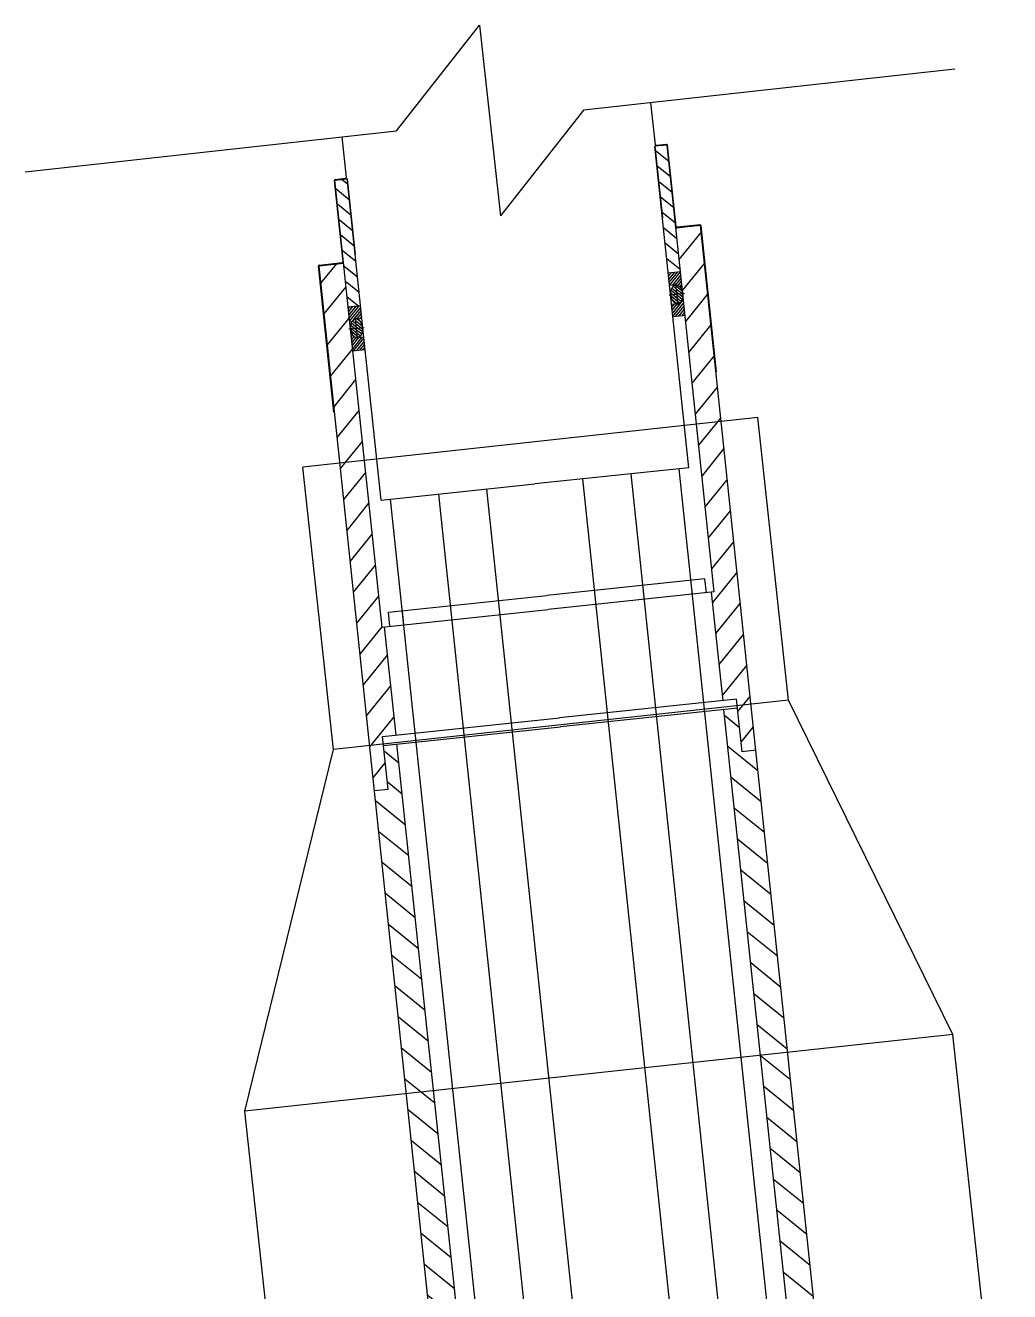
# Model space of a CAD drawing. Header units: millimetres. Extents: x 102424 to 134099, y 4640 to 15391.
# Drawn here: x 131880 to 132276, y 11297 to 11806 of the extents above; entities that cross this region are included whole.
import ezdxf

# ---------------------------------------------------------------- set-up
doc = ezdxf.new("R2010")
doc.units = ezdxf.units.MM

# ---------------------------------------------------------------- blocks, each defined once
blk = doc.blocks.new('*X96')
at = {"color": 0}
for p, q in [((1511.9, 95.919), (1512.675, 96.694)), ((1513.668, 95.919), (1514.443, 96.694)), ((1514.661, 95.144), (1516.211, 96.694)), ((1516.429, 95.144), (1517.979, 96.694)), ((1518.196, 95.144), (1519.746, 96.694)), ((1519.964, 95.144), (1521.514, 96.694)), ((1521.882, 95.294), (1523.282, 96.694)), ((1523.65, 95.294), (1525.05, 96.694)), ((1525.417, 95.294), (1526.817, 96.694)), ((1527.185, 95.294), (1528.585, 96.694)), ((1528.953, 95.294), (1530.353, 96.694)), ((1530.721, 95.294), (1532.121, 96.694)), ((1532.489, 95.294), (1533.889, 96.694)), ((1534.256, 95.294), (1535.656, 96.694)), ((1536.024, 95.294), (1537.424, 96.694)), ((1537.792, 95.294), (1539.192, 96.694)), ((1539.56, 95.294), (1540.96, 96.694)), ((1541.327, 95.294), (1541.357, 95.324)), ((1513.857, 74.895), (1515.407, 76.445)), ((1515.625, 74.895), (1517.175, 76.445)), ((1517.393, 74.895), (1518.942, 76.445)), ((1512.089, 74.895), (1512.864, 75.67)), ((1519.16, 74.895), (1520.56, 76.295)), ((1520.928, 74.895), (1522.328, 76.295)), ((1522.696, 74.895), (1524.096, 76.295)), ((1524.464, 74.895), (1525.864, 76.295)), ((1526.231, 74.895), (1527.631, 76.295)), ((1527.999, 74.895), (1529.399, 76.295)), ((1529.767, 74.895), (1531.167, 76.295)), ((1531.535, 74.895), (1532.935, 76.295)), ((1533.302, 74.895), (1534.702, 76.295)), ((1535.07, 74.895), (1536.47, 76.295)), ((1536.838, 74.895), (1538.238, 76.295)), ((1538.606, 74.895), (1540.006, 76.295)), ((1540.374, 74.895), (1541.357, 75.878))]:
    blk.add_line(p, q, dxfattribs=at)
blk = doc.blocks.new('*X95')
at = {"color": 0}
for p, q in [((1471.097, 95.144), (1469.748, 96.493)), ((1472.865, 95.144), (1471.516, 96.493)), ((1474.633, 95.144), (1473.284, 96.493)), ((1476.401, 95.144), (1474.851, 96.694)), ((1478.169, 95.144), (1476.619, 96.694)), ((1479.936, 95.144), (1478.386, 96.694)), ((1481.704, 95.144), (1480.154, 96.694)), ((1483.472, 95.144), (1481.922, 96.694)), ((1485.24, 95.144), (1483.69, 96.694)), ((1487.007, 95.144), (1485.457, 96.694)), ((1488.775, 95.144), (1487.225, 96.694)), ((1490.543, 95.144), (1488.993, 96.694)), ((1492.311, 95.144), (1490.761, 96.694)), ((1494.078, 95.144), (1492.529, 96.694)), ((1495.846, 95.144), (1494.296, 96.694)), ((1497.614, 95.144), (1496.064, 96.694)), ((1499.382, 95.144), (1497.832, 96.694)), ((1501.15, 95.144), (1499.6, 96.694)), ((1502.917, 95.144), (1501.367, 96.694)), ((1504.685, 95.144), (1503.135, 96.694)), ((1506.453, 95.144), (1504.903, 96.694)), ((1508.221, 95.144), (1506.671, 96.694)), ((1509.988, 95.144), (1508.438, 96.694)), ((1511.756, 95.144), (1510.206, 96.694)), ((1513.524, 95.144), (1512.749, 95.919)), ((1471.701, 75.095), (1470.351, 76.445)), ((1473.669, 74.895), (1472.119, 76.445)), ((1475.437, 74.895), (1473.887, 76.445)), ((1477.205, 74.895), (1475.655, 76.445)), ((1478.972, 74.895), (1477.422, 76.445)), ((1480.74, 74.895), (1479.19, 76.445)), ((1482.508, 74.895), (1480.958, 76.445)), ((1484.276, 74.895), (1482.726, 76.445)), ((1486.044, 74.895), (1484.494, 76.445)), ((1487.811, 74.895), (1486.261, 76.445)), ((1489.579, 74.895), (1488.029, 76.445)), ((1491.347, 74.895), (1489.797, 76.445)), ((1493.115, 74.895), (1491.565, 76.445)), ((1494.882, 74.895), (1493.332, 76.445)), ((1496.65, 74.895), (1495.1, 76.445)), ((1498.418, 74.895), (1496.868, 76.445)), ((1500.186, 74.895), (1498.636, 76.445)), ((1501.953, 74.895), (1500.403, 76.445)), ((1503.721, 74.895), (1502.171, 76.445)), ((1505.489, 74.895), (1503.939, 76.445)), ((1507.257, 74.895), (1505.707, 76.445)), ((1509.024, 74.895), (1507.475, 76.445)), ((1510.792, 74.895), (1509.242, 76.445)), ((1511.785, 75.67), (1511.01, 76.445)), ((1513.553, 75.67), (1512.778, 76.445)), ((1469.933, 75.095), (1469.36, 75.669))]:
    blk.add_line(p, q, dxfattribs=at)
blk = doc.blocks.new('*X97')
at = {"color": 0}
for p, q in [((1536.357, 94.743), (1536.908, 95.294)), ((1536.357, 94.92), (1536.731, 95.294)), ((1536.357, 95.097), (1536.554, 95.294)), ((1536.357, 95.274), (1536.378, 95.294)), ((1536.385, 94.594), (1537.085, 95.294)), ((1536.562, 94.594), (1537.207, 95.24)), ((1538.019, 95.168), (1538.145, 95.294)), ((1538.107, 95.078), (1538.322, 95.294)), ((1538.144, 94.763), (1538.676, 95.294)), ((1538.151, 94.946), (1538.499, 95.294)), ((1538.153, 94.594), (1538.853, 95.294)), ((1538.329, 94.594), (1538.857, 95.122)), ((1536.738, 94.594), (1537.065, 94.921)), ((1536.915, 94.594), (1537.07, 94.749)), ((1538.506, 94.594), (1538.857, 94.945)), ((1538.683, 94.594), (1538.857, 94.768))]:
    blk.add_line(p, q, dxfattribs=at)
blk = doc.blocks.new('*X99')
at = {"color": 0}
for p, q in [((1537.93, 94.956), (1537.601, 95.285)), ((1537.753, 94.956), (1537.607, 95.102)), ((1538.107, 94.956), (1537.8, 95.264)), ((1537.354, 94.648), (1537.046, 94.956)), ((1537.607, 94.572), (1537.223, 94.956)), ((1537.607, 94.749), (1537.4, 94.956)), ((1537.607, 94.926), (1537.577, 94.956))]:
    blk.add_line(p, q, dxfattribs=at)
blk = doc.blocks.new('*X98')
at = {"color": 0}
for p, q in [((1537.223, 94.956), (1537.105, 95.074)), ((1537.4, 94.956), (1537.191, 95.165)), ((1537.577, 94.956), (1537.304, 95.229)), ((1537.607, 95.102), (1537.441, 95.269)), ((1537.607, 95.279), (1537.601, 95.285)), ((1537.878, 94.654), (1537.607, 94.926)), ((1537.736, 94.62), (1537.607, 94.749)), ((1537.997, 94.713), (1537.753, 94.956)), ((1538.091, 94.796), (1537.93, 94.956)), ((1538.144, 94.919), (1538.107, 94.956))]:
    blk.add_line(p, q, dxfattribs=at)
blk = doc.blocks.new('*X103')
at = {"color": 0}
for p, q in [((1538.061, 76.295), (1538.761, 76.995)), ((1538.12, 76.53), (1538.584, 76.995)), ((1538.144, 76.732), (1538.408, 76.995)), ((1538.144, 76.908), (1538.231, 76.995)), ((1538.238, 76.295), (1538.857, 76.914)), ((1538.415, 76.295), (1538.857, 76.737)), ((1538.591, 76.295), (1538.857, 76.56)), ((1538.768, 76.295), (1538.857, 76.384))]:
    blk.add_line(p, q, dxfattribs=at)
blk = doc.blocks.new('*X102')
at = {"color": 0}
for p, q in [((1536.357, 76.358), (1536.993, 76.995)), ((1536.357, 76.535), (1536.817, 76.995)), ((1536.357, 76.712), (1536.64, 76.995)), ((1536.357, 76.889), (1536.463, 76.995)), ((1536.47, 76.295), (1537.07, 76.894)), ((1536.647, 76.295), (1537.07, 76.718)), ((1536.824, 76.295), (1537.082, 76.553)), ((1537.001, 76.295), (1537.158, 76.452)), ((1537.177, 76.295), (1537.207, 76.325))]:
    blk.add_line(p, q, dxfattribs=at)
blk = doc.blocks.new('*X101')
at = {"color": 0}
for p, q in [((1537.607, 76.364), (1537.339, 76.632)), ((1537.607, 76.541), (1537.516, 76.632)), ((1537.869, 76.632), (1537.607, 76.894)), ((1537.692, 76.632), (1537.607, 76.718)), ((1538.046, 76.632), (1537.705, 76.973)), ((1538.136, 76.719), (1537.954, 76.901))]:
    blk.add_line(p, q, dxfattribs=at)
blk = doc.blocks.new('*X100')
at = {"color": 0}
for p, q in [((1537.162, 76.632), (1537.078, 76.717)), ((1537.2, 76.418), (1537.108, 76.509)), ((1537.339, 76.632), (1537.15, 76.821)), ((1537.482, 76.313), (1537.162, 76.632)), ((1537.516, 76.632), (1537.252, 76.896)), ((1537.607, 76.364), (1537.339, 76.632)), ((1537.607, 76.718), (1537.377, 76.948)), ((1537.607, 76.541), (1537.516, 76.632)), ((1537.607, 76.894), (1537.527, 76.975)), ((1537.818, 76.33), (1537.607, 76.541)), ((1537.666, 76.306), (1537.607, 76.364)), ((1537.947, 76.378), (1537.692, 76.632)), ((1538.053, 76.449), (1537.869, 76.632)), ((1538.13, 76.549), (1538.046, 76.632))]:
    blk.add_line(p, q, dxfattribs=at)
blk = doc.blocks.new('*X104')
at = {"color": 0}
for p, q in [((1539.707, 94.594), (1539.007, 95.294)), ((1540.59, 94.594), (1539.89, 95.294)), ((1541.474, 94.594), (1540.774, 95.294)), ((1542.358, 94.594), (1541.658, 95.294)), ((1543.242, 94.594), (1542.542, 95.294)), ((1544.126, 94.594), (1543.426, 95.294)), ((1545.01, 94.594), (1544.31, 95.294)), ((1545.894, 94.594), (1545.194, 95.294)), ((1546.111, 95.261), (1546.078, 95.294)), ((1539.444, 76.295), (1538.857, 76.882)), ((1540.328, 76.295), (1539.628, 76.995)), ((1541.212, 76.295), (1540.512, 76.995)), ((1542.096, 76.295), (1541.396, 76.995)), ((1542.98, 76.295), (1542.28, 76.995)), ((1543.864, 76.295), (1543.164, 76.995)), ((1544.748, 76.295), (1544.048, 76.995)), ((1545.632, 76.295), (1544.932, 76.995)), ((1546.111, 76.699), (1545.815, 76.995))]:
    blk.add_line(p, q, dxfattribs=at)

msp = doc.modelspace()

# ---------------------------------------------------------------- linework, layer by layer
at = {"color": 7, "ltscale": 0.3}
for p, q in [((132029.23, 11763.31), (132062.64, 11805.76)), ((132062.64, 11805.76), (132071.1, 11729.17)), ((132253.72, 11788.1), (132104.51, 11771.62)), ((132104.51, 11771.62), (132071.1, 11729.17)), ((131880.02, 11746.83), (132029.23, 11763.31))]:
    msp.add_line(p, q, dxfattribs=at)
at = {"color": 7}
for p, q in [((132133.35, 11757.76), (132131.57, 11774.61)), ((132009.09, 11744.65), (132007.37, 11760.9)), ((132138.08, 11757.64), (132133.15, 11757.12)), ((132146.78, 11627.91), (132133.15, 11757.18)), ((132133.15, 11757.12), (132136.19, 11728.36)), ((132137.88, 11757.88), (132133.74, 11757.44)), ((132157.02, 11577.97), (132138.08, 11757.64)), ((132141.72, 11724.87), (132138.27, 11757.57)), ((132004.63, 11743.83), (132008.77, 11744.26)), ((132014.77, 11693.26), (132009.4, 11744.13)), ((132007.76, 11710.75), (132004.31, 11743.44)), ((132004.49, 11743.55), (132009.41, 11744.07)), ((132009.87, 11692.55), (132004.49, 11743.55)), ((132009.41, 11744.07), (132012.64, 11713.46)), ((132151.44, 11725.25), (132141.6, 11724.22)), ((132151.36, 11725.54), (132142.11, 11724.56)), ((132204.83, 11219.03), (132151.44, 11725.25)), ((132157.95, 11666.43), (132151.75, 11725.22)), ((132004.08, 11650.2), (131997.87, 11708.99)), ((131998.17, 11709.09), (132008.01, 11710.13)), ((132051.56, 11202.87), (131998.17, 11709.09)), ((131998.19, 11709.38), (132007.45, 11710.36)), ((132143.45, 11706.64), (132138.53, 11706.12)), ((132141.91, 11701.41), (132139.06, 11701.11)), ((132142.46, 11693.3), (132141.56, 11701.87)), ((132144.08, 11700.66), (132143.26, 11700.57)), ((132015.33, 11687.92), (132014.77, 11693.26)), ((132141.9, 11697.59), (132138.93, 11697.28)), ((132142.7, 11693.85), (132139.86, 11693.55)), ((132142.09, 11697.61), (132141.9, 11697.59)), ((132145.08, 11697.92), (132142.09, 11697.61)), ((132144.68, 11695.04), (132143.85, 11694.95)), ((132009.87, 11692.55), (132014.79, 11693.07)), ((132010.52, 11686.35), (132009.87, 11692.52)), ((132013.62, 11679.71), (132012.72, 11688.28)), ((132145.31, 11689.06), (132140.39, 11688.54)), ((132010.09, 11683.69), (132016.25, 11684.34)), ((132010.5, 11686.57), (132011.33, 11686.66)), ((132023.44, 11563.88), (132010.52, 11686.35)), ((132012.47, 11687.76), (132015.32, 11688.06)), ((132023.04, 11614.86), (132015.33, 11687.92)), ((132011.09, 11680.95), (132011.92, 11681.04)), ((132013.27, 11680.2), (132016.11, 11680.5)), ((132011.72, 11674.97), (132016.64, 11675.49)), ((132174.55, 11648.07), (131991.63, 11628.21)), ((132186.89, 11534.46), (132174.55, 11648.07)), ((132003.97, 11514.59), (131991.63, 11628.21)), ((132146.78, 11627.91), (132084.91, 11621.38)), ((132186.8, 11211.44), (132142.91, 11627.5)), ((132148.13, 11207.36), (132104.24, 11623.42)), ((132167.46, 11209.4), (132123.58, 11625.46)), ((132023.04, 11614.86), (132084.91, 11621.38)), ((132090.12, 11201.25), (132046.24, 11617.3)), ((132109.46, 11203.28), (132065.57, 11619.34)), ((132070.79, 11199.21), (132026.91, 11615.27)), ((132153.27, 11583.27), (132089.64, 11576.55)), ((132148.26, 11577.05), (132147.67, 11582.67)), ((132153.86, 11577.64), (132153.27, 11583.27)), ((132026.01, 11569.84), (132089.64, 11576.55)), ((132157.02, 11577.97), (132090.23, 11570.93)), ((132160.57, 11534.27), (132155.97, 11577.86)), ((132023.44, 11563.88), (132090.23, 11570.93)), ((132026.6, 11564.22), (132026.01, 11569.84)), ((132032.2, 11564.81), (132031.61, 11570.43)), ((132029.09, 11520.4), (132024.49, 11564)), ((132186.89, 11534.46), (132003.97, 11514.59)), ((132166.02, 11534.85), (132094.83, 11527.34)), ((132166.39, 11531.33), (132095.2, 11523.82)), ((132193.94, 11217.88), (132160.94, 11530.76)), ((132168.24, 11513.75), (132166.02, 11534.85)), ((132252.98, 11400.13), (132186.89, 11534.46)), ((132023.64, 11519.83), (132094.83, 11527.34)), ((132024.01, 11516.31), (132095.2, 11523.82)), ((132025.87, 11498.74), (132023.64, 11519.83)), ((132062.46, 11204.02), (132029.46, 11516.89)), ((131968.25, 11369.21), (132003.97, 11514.59)), ((132173.69, 11514.33), (132168.24, 11513.75)), ((132020.42, 11498.16), (132025.87, 11498.74)), ((132252.98, 11400.13), (131968.25, 11369.21)), ((132275.8, 11189.94), (132252.98, 11400.13)), ((131991.08, 11159.02), (131968.25, 11369.21))]:
    msp.add_line(p, q, dxfattribs=at)
for points in [[(132139.59, 11697.21, -0.005433), (132139.57, 11697.34, -0.063008), (132139.61, 11698.89, -0.076119), (132139.98, 11700.12, -0.107115), (132140.73, 11701.07, -0.148163), (132141.54, 11701.41, -0.03485), (132141.75, 11701.42, -0.107115)], [(132141.75, 11701.42, -0.112732), (132142.41, 11701.25, -0.107115), (132143.34, 11700.47, -0.076119), (132143.96, 11699.35, -0.063008), (132144.32, 11697.84, -0.007238), (132144.33, 11697.67, -0.076119)], [(132142.27, 11693.77, -0.134325), (132141.48, 11693.94, -0.107115), (132140.55, 11694.71, -0.076119), (132139.93, 11695.84, -0.057555), (132139.59, 11697.21, -0.063008)], [(132142.35, 11693.77, -0.013568), (132142.27, 11693.77, -0.107115)], [(132144.33, 11697.67, -0.055745), (132144.29, 11696.3, -0.076119), (132143.91, 11695.07, -0.107115), (132143.16, 11694.12, -0.148163), (132142.35, 11693.77, -0.148163)], [(132011.4, 11686.78, 0.023848), (132011.27, 11686.54, 0.076119), (132010.89, 11685.32, 0.063008), (132010.86, 11683.77, 0.063008), (132011.21, 11682.26, 0.076119), (132011.84, 11681.14, 0.107115), (132012.77, 11680.36, 0.148163), (132013.63, 11680.2, 0.148163)], [(132012.62, 11687.8, 0.113034), (132012.01, 11687.5, 0.083055), (132011.4, 11686.78, 0.076119)], [(132015.61, 11684.15, 0.004941), (132015.6, 11684.27, 0.063008), (132015.25, 11685.78, 0.076119), (132014.62, 11686.9, 0.107115), (132013.69, 11687.67, 0.148163), (132012.83, 11687.84, 0.03455), (132012.62, 11687.8, 0.107115)], [(132013.63, 11680.2, 0.148163), (132014.45, 11680.54, 0.107115), (132015.19, 11681.49, 0.076119), (132015.57, 11682.72, 0.058049), (132015.61, 11684.15, 0.063008)]]:
    msp.add_lwpolyline(points, format="xyb", dxfattribs=at)
for centre, start, end in [((132133.7, 11757.79), 186.0207, 276.0207), ((132137.92, 11757.53), 6.0207, 96.0207), ((132008.74, 11744.62), 276.0207, 6.0207), ((132004.67, 11743.47), 96.0207, 186.0207), ((132142.07, 11724.91), 186.0207, 276.0207), ((132151.4, 11725.19), 6.0207, 96.0207), ((131998.23, 11709.03), 96.0207, 186.0207), ((132007.41, 11710.71), 276.0207, 6.0207)]:
    msp.add_arc(centre, 0.353, start, end, dxfattribs=at)

# ---------------------------------------------------------------- block references
at = {"color": 7, "xscale": -7.070117302859827, "yscale": 7.070117302857398, "zscale": 7.070117302857124, "rotation": 276.0206512041002}
for name in ['*X104', '*X96', '*X97', '*X99', '*X98', '*X103', '*X100', '*X101', '*X102', '*X95']:
    msp.add_blockref(name, (132614.59, 816.08), dxfattribs=at)

doc.saveas('drawing.dxf')
